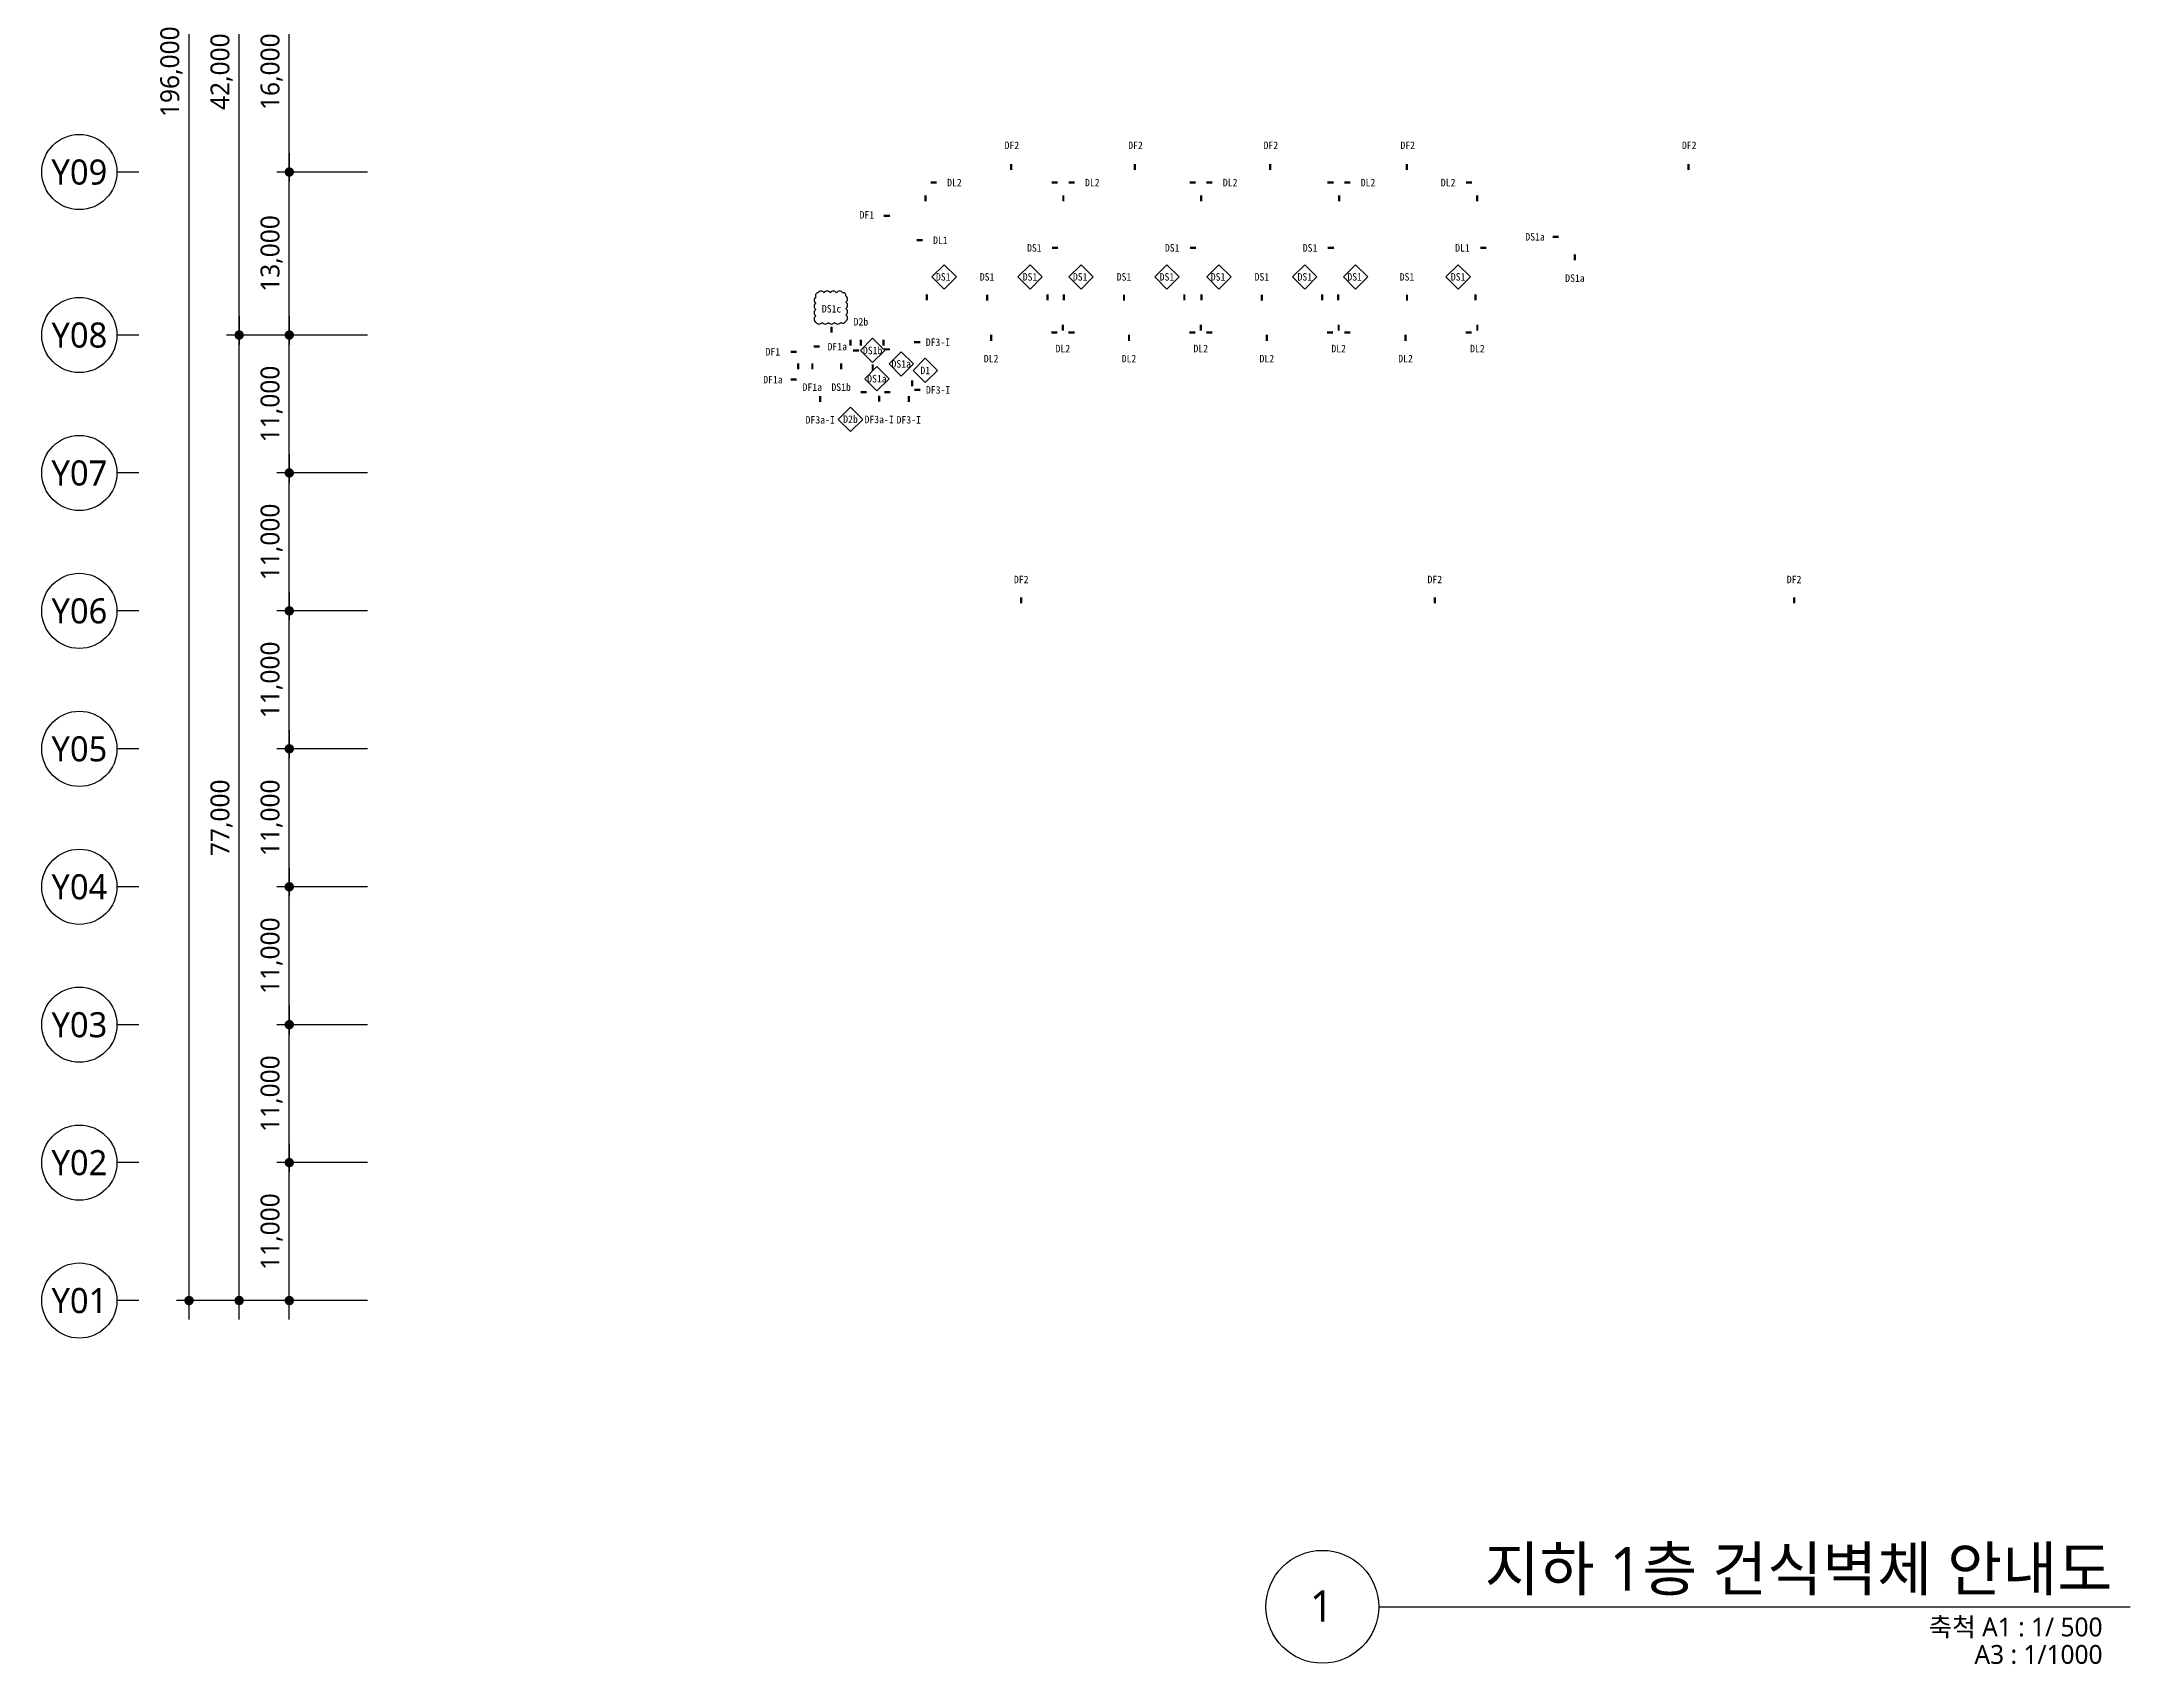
# Model space of a CAD drawing. Header units: millimetres. Extents: x 1205999 to 2806860, y 467935 to 2511436.
# Drawn here: x 2465999 to 2632631, y 764935 to 894321 of the extents above; entities that cross this region are included whole.
import ezdxf
from ezdxf.enums import TextEntityAlignment as Align

# ---------------------------------------------------------------- set-up
doc = ezdxf.new("R2010")
doc.units = ezdxf.units.MM
doc.header["$LTSCALE"] = 5
doc.header["$MEASUREMENT"] = 0
doc.layers.get('0').update_dxf_attribs({"linetype": 'CONTINUOUS'})
for name, color, linetype, lineweight in [('A-AXIS-BUBL', 7, 'CONTINUOUS', 25), ('A-DIMS', 7, 'CONTINUOUS', 25), ('A-MKXS-TEXT1', 3, 'CONTINUOUS', 25), ('A-MKXS-WALL', 6, 'CONTINUOUS', 20), ('A-XXXX-SYMB', 7, 'CONTINUOUS', 25), ('A-XXXX-TXT1', 3, 'CONTINUOUS', 25), ('A-XXXX-TXT2', 3, 'CONTINUOUS', 25), ('REV-202205', 20, 'CONTINUOUS', 25)]:
    doc.layers.add(name, color=color, linetype=linetype, lineweight=lineweight)
doc.layers.add('WAL-TAG', color=3, linetype='CONTINUOUS')
doc.styles.add('HY울릉도L', font='')
doc.styles.add('돋움체', font='')
doc.styles.add('맑은고딕', font='malgun.ttf')
doc.styles.get('HY울릉도L').set_extended_font_data('HYwulM')
doc.styles.get('돋움체').set_extended_font_data('DotumChe')
doc.dimstyles.new('CDIM', dxfattribs={"dimtxt": 3, "dimasz": 1.5, "dimexe": 2, "dimexo": 1, "dimgap": 1, "dimtad": 1, "dimdec": 0, "dimrnd": 0.5, "dimzin": 0, "dimdsep": 32, "dimlunit": 6, "dimtxsty": 'HY울릉도L', "dimblk1": '_CIDOT', "dimblk2": '_CIDOT', "dimsah": 1, "dimcen": 5.5, "dimclrd": 2, "dimclre": 2, "dimclrt": 7, "dimadec": 0, "dimazin": 0, "dimtfac": 1, "dimtdec": 0, "dimtix": 1, "dimtmove": 2, "dimatfit": 1, "dimldrblk": '_CIDOT', "dimfxl": 1, "dimtolj": 1, "dimtzin": 0, "dimlwd": -1, "dimarcsym": 0})

# ---------------------------------------------------------------- blocks, each defined once
blk = doc.blocks.new('_CIDOT')
at = {"color": 0, "linetype": 'ByBlock'}
blk.add_line((2, 0), (-1, 0), dxfattribs=at)
at = {"color": 0, "linetype": 'ByBlock', "const_width": 0.5}
blk.add_lwpolyline([(-0.25, 0, 1), (0.25, 0, 1)], format="xyb", close=True, dxfattribs=at)
blk = doc.blocks.new('*D4')
at = {"layer": 'A-DIMS', "lineweight": -2, "transparency": 16777216}
for p, q in [((93193, 67121), (85943, 67121)), ((93193, 56121), (85943, 56121))]:
    blk.add_line(p, q, dxfattribs=at)
at = {"layer": 'A-DIMS', "transparency": 16777216}
blk.add_line((86943, 56871), (86943, 66371), dxfattribs=at)
at = {"layer": 'A-DIMS', "transparency": 16777216, "xscale": 750, "yscale": 750, "zscale": 750}
for p, rotation in [((86943, 67121), 90), ((86943, 56121), 270)]:
    blk.add_blockref('_CIDOT', p, dxfattribs=dict(at, rotation=rotation))
at = {"layer": 'A-DIMS', "color": 3, "transparency": 16777216, "insert": (85538, 61621), "char_height": 1500, "attachment_point": 5, "rotation": 90, "style": '맑은고딕'}
blk.add_mtext('\\A1;11,000', dxfattribs=at)
blk = doc.blocks.new('*D5')
at = {"layer": 'A-DIMS', "lineweight": -2, "transparency": 16777216}
for p, q in [((93193, 78121), (85943, 78121)), ((93193, 67121), (85943, 67121))]:
    blk.add_line(p, q, dxfattribs=at)
at = {"layer": 'A-DIMS', "transparency": 16777216}
blk.add_line((86943, 67871), (86943, 77371), dxfattribs=at)
at = {"layer": 'A-DIMS', "transparency": 16777216, "xscale": 750, "yscale": 750, "zscale": 750}
for p, rotation in [((86943, 78121), 90), ((86943, 67121), 270)]:
    blk.add_blockref('_CIDOT', p, dxfattribs=dict(at, rotation=rotation))
at = {"layer": 'A-DIMS', "color": 3, "transparency": 16777216, "insert": (85538, 72621), "char_height": 1500, "attachment_point": 5, "rotation": 90, "style": '맑은고딕'}
blk.add_mtext('\\A1;11,000', dxfattribs=at)
blk = doc.blocks.new('*D6')
at = {"layer": 'A-DIMS', "lineweight": -2, "transparency": 16777216}
for p, q in [((93193, 89121), (85943, 89121)), ((93193, 78121), (85943, 78121))]:
    blk.add_line(p, q, dxfattribs=at)
at = {"layer": 'A-DIMS', "transparency": 16777216}
blk.add_line((86943, 78871), (86943, 88371), dxfattribs=at)
at = {"layer": 'A-DIMS', "transparency": 16777216, "xscale": 750, "yscale": 750, "zscale": 750}
for p, rotation in [((86943, 89121), 90), ((86943, 78121), 270)]:
    blk.add_blockref('_CIDOT', p, dxfattribs=dict(at, rotation=rotation))
at = {"layer": 'A-DIMS', "color": 3, "transparency": 16777216, "insert": (85538, 83621), "char_height": 1500, "attachment_point": 5, "rotation": 90, "style": '맑은고딕'}
blk.add_mtext('\\A1;11,000', dxfattribs=at)
blk = doc.blocks.new('*D7')
at = {"layer": 'A-DIMS', "lineweight": -2, "transparency": 16777216}
for p, q in [((93193, 100121), (85943, 100121)), ((93193, 89121), (85943, 89121))]:
    blk.add_line(p, q, dxfattribs=at)
at = {"layer": 'A-DIMS', "transparency": 16777216}
blk.add_line((86943, 89871), (86943, 99371), dxfattribs=at)
at = {"layer": 'A-DIMS', "transparency": 16777216, "xscale": 750, "yscale": 750, "zscale": 750}
for p, rotation in [((86943, 100121), 90), ((86943, 89121), 270)]:
    blk.add_blockref('_CIDOT', p, dxfattribs=dict(at, rotation=rotation))
at = {"layer": 'A-DIMS', "color": 3, "transparency": 16777216, "insert": (85538, 94621), "char_height": 1500, "attachment_point": 5, "rotation": 90, "style": '맑은고딕'}
blk.add_mtext('\\A1;11,000', dxfattribs=at)
blk = doc.blocks.new('*D8')
at = {"layer": 'A-DIMS', "lineweight": -2, "transparency": 16777216}
for p, q in [((93193, 111121), (85943, 111121)), ((93193, 100121), (85943, 100121))]:
    blk.add_line(p, q, dxfattribs=at)
at = {"layer": 'A-DIMS', "transparency": 16777216}
blk.add_line((86943, 100871), (86943, 110371), dxfattribs=at)
at = {"layer": 'A-DIMS', "transparency": 16777216, "xscale": 750, "yscale": 750, "zscale": 750}
for p, rotation in [((86943, 111121), 90), ((86943, 100121), 270)]:
    blk.add_blockref('_CIDOT', p, dxfattribs=dict(at, rotation=rotation))
at = {"layer": 'A-DIMS', "color": 3, "transparency": 16777216, "insert": (85538, 105621), "char_height": 1500, "attachment_point": 5, "rotation": 90, "style": '맑은고딕'}
blk.add_mtext('\\A1;11,000', dxfattribs=at)
blk = doc.blocks.new('*D9')
at = {"layer": 'A-DIMS', "lineweight": -2, "transparency": 16777216}
for p, q in [((93193, 122121), (85943, 122121)), ((93193, 111121), (85943, 111121))]:
    blk.add_line(p, q, dxfattribs=at)
at = {"layer": 'A-DIMS', "transparency": 16777216}
blk.add_line((86943, 111871), (86943, 121371), dxfattribs=at)
at = {"layer": 'A-DIMS', "transparency": 16777216, "xscale": 750, "yscale": 750, "zscale": 750}
for p, rotation in [((86943, 122121), 90), ((86943, 111121), 270)]:
    blk.add_blockref('_CIDOT', p, dxfattribs=dict(at, rotation=rotation))
at = {"layer": 'A-DIMS', "color": 3, "transparency": 16777216, "insert": (85538, 116621), "char_height": 1500, "attachment_point": 5, "rotation": 90, "style": '맑은고딕'}
blk.add_mtext('\\A1;11,000', dxfattribs=at)
blk = doc.blocks.new('*D10')
at = {"layer": 'A-DIMS', "lineweight": -2, "transparency": 16777216}
for p, q in [((93193, 135121), (85943, 135121)), ((93193, 122121), (85943, 122121))]:
    blk.add_line(p, q, dxfattribs=at)
at = {"layer": 'A-DIMS', "transparency": 16777216}
blk.add_line((86943, 122871), (86943, 134371), dxfattribs=at)
at = {"layer": 'A-DIMS', "transparency": 16777216, "xscale": 750, "yscale": 750, "zscale": 750}
for p, rotation in [((86943, 135121), 90), ((86943, 122121), 270)]:
    blk.add_blockref('_CIDOT', p, dxfattribs=dict(at, rotation=rotation))
at = {"layer": 'A-DIMS', "color": 3, "transparency": 16777216, "insert": (85538, 128621), "char_height": 1500, "attachment_point": 5, "rotation": 90, "style": '맑은고딕'}
blk.add_mtext('\\A1;13,000', dxfattribs=at)
blk = doc.blocks.new('*D11')
at = {"layer": 'A-DIMS', "lineweight": -2, "transparency": 16777216}
for p, q in [((93193, 151121), (85943, 151121)), ((93193, 135121), (85943, 135121))]:
    blk.add_line(p, q, dxfattribs=at)
at = {"layer": 'A-DIMS', "transparency": 16777216}
blk.add_line((86943, 135871), (86943, 150371), dxfattribs=at)
at = {"layer": 'A-DIMS', "transparency": 16777216, "xscale": 750, "yscale": 750, "zscale": 750}
for p, rotation in [((86943, 151121), 90), ((86943, 135121), 270)]:
    blk.add_blockref('_CIDOT', p, dxfattribs=dict(at, rotation=rotation))
at = {"layer": 'A-DIMS', "color": 3, "transparency": 16777216, "insert": (85538, 143121), "char_height": 1500, "attachment_point": 5, "rotation": 90, "style": '맑은고딕'}
blk.add_mtext('\\A1;16,000', dxfattribs=at)
blk = doc.blocks.new('*D20')
at = {"layer": 'A-DIMS', "lineweight": -2, "transparency": 16777216}
for p, q in [((93193, 122121), (81943, 122121)), ((93193, 45121), (81943, 45121))]:
    blk.add_line(p, q, dxfattribs=at)
at = {"layer": 'A-DIMS', "transparency": 16777216}
blk.add_line((82943, 45871), (82943, 121371), dxfattribs=at)
at = {"layer": 'A-DIMS', "transparency": 16777216, "xscale": 750, "yscale": 750, "zscale": 750}
for p, rotation in [((82943, 122121), 90), ((82943, 45121), 270)]:
    blk.add_blockref('_CIDOT', p, dxfattribs=dict(at, rotation=rotation))
at = {"layer": 'A-DIMS', "color": 3, "transparency": 16777216, "insert": (81542, 83621), "char_height": 1500, "attachment_point": 5, "rotation": 90, "style": '맑은고딕'}
blk.add_mtext('\\A1;77,000', dxfattribs=at)
blk = doc.blocks.new('*D21')
at = {"layer": 'A-DIMS', "lineweight": -2, "transparency": 16777216}
for p, q in [((93193, 241121), (77943, 241121)), ((93193, 45121), (77943, 45121))]:
    blk.add_line(p, q, dxfattribs=at)
at = {"layer": 'A-DIMS', "transparency": 16777216}
blk.add_line((78943, 45871), (78943, 240371), dxfattribs=at)
at = {"layer": 'A-DIMS', "transparency": 16777216, "xscale": 750, "yscale": 750, "zscale": 750}
for p, rotation in [((78943, 241121), 90), ((78943, 45121), 270)]:
    blk.add_blockref('_CIDOT', p, dxfattribs=dict(at, rotation=rotation))
at = {"layer": 'A-DIMS', "color": 3, "transparency": 16777216, "insert": (77538, 143121), "char_height": 1500, "attachment_point": 5, "rotation": 90, "style": '맑은고딕'}
blk.add_mtext('\\A1;196,000', dxfattribs=at)
blk = doc.blocks.new('*D22')
at = {"layer": 'A-DIMS', "lineweight": -2, "transparency": 16777216}
for p, q in [((93193, 56121), (85943, 56121)), ((93193, 45121), (85943, 45121))]:
    blk.add_line(p, q, dxfattribs=at)
at = {"layer": 'A-DIMS', "transparency": 16777216}
blk.add_line((86943, 45871), (86943, 55371), dxfattribs=at)
at = {"layer": 'A-DIMS', "transparency": 16777216, "xscale": 750, "yscale": 750, "zscale": 750}
for p, rotation in [((86943, 56121), 90), ((86943, 45121), 270)]:
    blk.add_blockref('_CIDOT', p, dxfattribs=dict(at, rotation=rotation))
at = {"layer": 'A-DIMS', "color": 3, "transparency": 16777216, "insert": (85538, 50621), "char_height": 1500, "attachment_point": 5, "rotation": 90, "style": '맑은고딕'}
blk.add_mtext('\\A1;11,000', dxfattribs=at)
blk = doc.blocks.new('*D23')
at = {"layer": 'A-DIMS', "lineweight": -2, "transparency": 16777216}
for p, q in [((93193, 164121), (81943, 164121)), ((93193, 122121), (81943, 122121))]:
    blk.add_line(p, q, dxfattribs=at)
at = {"layer": 'A-DIMS', "transparency": 16777216}
blk.add_line((82943, 122871), (82943, 163371), dxfattribs=at)
at = {"layer": 'A-DIMS', "transparency": 16777216, "xscale": 750, "yscale": 750, "zscale": 750}
for p, rotation in [((82943, 164121), 90), ((82943, 122121), 270)]:
    blk.add_blockref('_CIDOT', p, dxfattribs=dict(at, rotation=rotation))
at = {"layer": 'A-DIMS', "color": 3, "transparency": 16777216, "insert": (81542, 143121), "char_height": 1500, "attachment_point": 5, "rotation": 90, "style": '맑은고딕'}
blk.add_mtext('\\A1;42,000', dxfattribs=at)
blk = doc.blocks.new('wall-tag-02')
at = {"layer": 'A-MKXS-WALL'}
blk.add_lwpolyline([(0, 1185, 112, 112, 0), (0, 885, 0, 0, 0), (0, 608, 0, 0, 0), (-608, 0, 0, 0, 0), (0, -608, 0, 0, 0), (608, 0, 0, 0, 0), (0, 608, 0, 0, 0)], format="xyseb", dxfattribs=at)
blk = doc.blocks.new('wall-tag-01')
blk.add_wipeout([(86681, 26087), (86074, 25480), (86681, 24872), (87289, 25480)]).dxf.layer = 'A-MKXS-WALL'
at = {"layer": 'A-MKXS-WALL'}
blk.add_lwpolyline([(86681, 26087), (86074, 25480), (86681, 24872), (87289, 25480)], close=True, dxfattribs=at)
blk = doc.blocks.new('DIM(210222)')
for p, q in [((74943, 135120.6), (73193, 135120.6)), ((74943, 122120.6), (73193, 122120.6)), ((74943, 111120.6), (73193, 111120.6)), ((74943, 100120.6), (73193, 100120.6)), ((74943, 89120.6), (73193, 89120.6)), ((74943, 78120.6), (73193, 78120.6)), ((74943, 67120.6), (73193, 67120.6)), ((74943, 56120.6), (73193, 56120.6)), ((74943, 45120.6), (73193, 45120.6))]:
    blk.add_line(p, q)
at = {"layer": 'A-AXIS-BUBL', "ltscale": 0.2}
for centre in [(70193, 135120.6), (70193, 122120.6), (70193, 111120.6), (70193, 100120.6), (70193, 89120.6), (70193, 78120.6), (70193, 67120.6), (70193, 56120.6), (70193, 45120.6)]:
    blk.add_circle(centre, 3000, dxfattribs=at)
at = {"layer": 'A-XXXX-TXT2', "ltscale": 0.2, "style": '맑은고딕'}
for s, p in [('Y09', (70193, 135120.6)), ('Y08', (70193, 122120.6)), ('Y07', (70193, 111120.6)), ('Y06', (70193, 100120.6)), ('Y05', (70193, 89120.6)), ('Y04', (70193, 78120.6)), ('Y03', (70193, 67120.6)), ('Y02', (70193, 56120.6)), ('Y01', (70193, 45120.6))]:
    blk.add_text(s, height=2000, dxfattribs=at).set_placement(p, align=Align.MIDDLE)
at = {"layer": 'A-DIMS'}
for p1, p2, distance, picture, middle in [((93693, 45120.6), (93693, 241120.6), 14750, '*D21', (77538.1, 143120.6)), ((93693, 122120.6), (93693, 164120.6), 10750, '*D23', (81542.2, 143120.6)), ((93693, 135120.6), (93693, 151120.6), 6750, '*D11', (85538.1, 143120.6)), ((93693, 122120.6), (93693, 135120.6), 6750, '*D10', (85538.1, 128620.6)), ((93693, 45120.6), (93693, 122120.6), 10750, '*D20', (81542.2, 83620.6)), ((93693, 111120.6), (93693, 122120.6), 6750, '*D9', (85538.1, 116620.6)), ((93693, 100120.6), (93693, 111120.6), 6750, '*D8', (85538.1, 105620.6)), ((93693, 89120.6), (93693, 100120.6), 6750, '*D7', (85538.1, 94620.6)), ((93693, 78120.6), (93693, 89120.6), 6750, '*D6', (85538.1, 83620.6)), ((93693, 67120.6), (93693, 78120.6), 6750, '*D5', (85538.1, 72620.6)), ((93693, 56120.6), (93693, 67120.6), 6750, '*D4', (85538.1, 61620.6)), ((93693, 45120.6), (93693, 56120.6), 6750, '*D22', (85538.1, 50620.6))]:
    dim = blk.add_aligned_dim(p1=p1, p2=p2, distance=distance, dimstyle='CDIM', override={"dimscale": 500, "dimtxsty": '맑은고딕', "dimclrd": 256, "dimclre": 256, "dimclrt": 3}, dxfattribs=at)
    dim.commit()
    dim.dimension.update_dxf_attribs({"geometry": picture, "text_midpoint": middle})

msp = doc.modelspace()

# ---------------------------------------------------------------- linework, layer by layer
at = {"layer": 'A-MKXS-WALL'}
for points in [[(2536507, 881587, 180, 180, 0), (2536507, 882067, 0, 0, 0), (2536507, 883092, 0, 0, 0), (2536923, 883092, 0, 0, 0)], [(2546583, 883092, 180, 180, 0), (2547063, 883092, 0, 0, 0), (2547507, 883092, 0, 0, 0)], [(2547507, 881587, 180, 180, 0), (2547507, 882067, 0, 0, 0), (2547507, 883092, 0, 0, 0), (2547923, 883092, 0, 0, 0)], [(2557583, 883092, 180, 180, 0), (2558063, 883092, 0, 0, 0), (2558507, 883092, 0, 0, 0)], [(2558507, 881587, 180, 180, 0), (2558507, 882067, 0, 0, 0), (2558507, 883092, 0, 0, 0), (2558923, 883092, 0, 0, 0)], [(2568583, 883092, 180, 180, 0), (2569063, 883092, 0, 0, 0), (2569507, 883092, 0, 0, 0)], [(2569507, 881587, 180, 180, 0), (2569507, 882067, 0, 0, 0), (2569507, 883092, 0, 0, 0), (2569923, 883092, 0, 0, 0)], [(2580523, 881587, 180, 180, 0), (2580523, 882067, 0, 0, 0), (2580523, 883092, 0, 0, 0), (2580107, 883092, 0, 0, 0)], [(2536612, 873696, 180, 180, 0), (2536612, 874176, 0, 0, 0), (2536612, 875574, 0, 0, 0), (2537028, 875574, 0, 0, 0)], [(2546236, 873696, 180, 180, 0), (2546236, 874176, 0, 0, 0), (2546236, 875574, 0, 0, 0), (2545821, 875574, 0, 0, 0)], [(2547537, 873696, 180, 180, 0), (2547537, 874176, 0, 0, 0), (2547537, 875574, 0, 0, 0), (2547953, 875574, 0, 0, 0)], [(2557161, 873696, 180, 180, 0), (2557161, 874176, 0, 0, 0), (2557161, 875574, 0, 0, 0), (2556746, 875574, 0, 0, 0)], [(2558537, 873696, 180, 180, 0), (2558537, 874176, 0, 0, 0), (2558537, 875574, 0, 0, 0), (2558953, 875574, 0, 0, 0)], [(2568161, 873696, 180, 180, 0), (2568161, 874176, 0, 0, 0), (2568161, 875574, 0, 0, 0), (2567746, 875574, 0, 0, 0)], [(2569436, 873696, 180, 180, 0), (2569436, 874176, 0, 0, 0), (2569436, 875574, 0, 0, 0), (2569852, 875574, 0, 0, 0)], [(2580396, 873696, 180, 180, 0), (2580396, 874176, 0, 0, 0), (2580396, 875574, 0, 0, 0), (2579980, 875574, 0, 0, 0)], [(2530533, 870096, 180, 180, 0), (2530533, 870576, 0, 0, 0), (2530533, 871019, 0, 0, 0), (2531357, 871019, 0, 0, 0)], [(2533167, 870096, 180, 180, 0), (2533167, 870576, 0, 0, 0), (2533167, 871019, 0, 0, 0), (2531357, 871019, 0, 0, 0)], [(2533209, 869794, 180, 180, 0), (2533689, 869794, 0, 0, 0), (2534573, 869794, 0, 0, 0), (2534573, 869603, 0, 0, 0)], [(2546550, 871147, 180, 180, 0), (2547030, 871147, 0, 0, 0), (2547474, 871147, 0, 0, 0)], [(2548398, 871147, 180, 180, 0), (2547918, 871147, 0, 0, 0), (2547474, 871147, 0, 0, 0)], [(2557550, 871147, 180, 180, 0), (2558030, 871147, 0, 0, 0), (2558474, 871147, 0, 0, 0)], [(2559398, 871147, 180, 180, 0), (2558918, 871147, 0, 0, 0), (2558474, 871147, 0, 0, 0)], [(2568550, 871147, 180, 180, 0), (2569030, 871147, 0, 0, 0), (2569474, 871147, 0, 0, 0)], [(2570398, 871147, 180, 180, 0), (2569918, 871147, 0, 0, 0), (2569474, 871147, 0, 0, 0)], [(2579616, 871147, 180, 180, 0), (2580096, 871147, 0, 0, 0), (2580540, 871147, 0, 0, 0)], [(2526352, 868676, 180, 180, 0), (2526352, 868196, 0, 0, 0), (2526352, 867753, 0, 0, 0), (2527482, 867753, 0, 0, 0)], [(2530717, 869704, 180, 180, 0), (2531197, 869704, 0, 0, 0), (2531321, 869704, 0, 0, 0)], [(2532293, 868128, 180, 180, 0), (2532293, 868608, 0, 0, 0), (2532293, 868732, 0, 0, 0)], [(2535443, 866840, 180, 180, 0), (2535443, 867320, 0, 0, 0), (2535443, 868113, 0, 0, 0), (2535519, 868113, 0, 0, 0)], [(2533698, 866380, 180, 180, 0), (2533218, 866380, 0, 0, 0), (2532635, 866380, 0, 0, 0), (2532635, 866481, 0, 0, 0)], [(2531818, 866380, 180, 180, 0), (2531338, 866380, 0, 0, 0), (2530526, 866380, 0, 0, 0), (2530526, 865175, 0, 0, 0)]]:
    msp.add_lwpolyline(points, format="xyseb", dxfattribs=at)
at = {"layer": 'A-XXXX-SYMB'}
msp.add_line((2572670, 769515), (2632631, 769515), dxfattribs=at)
msp.add_circle((2568170, 769515), 4500, dxfattribs=at)
at = {"layer": 'REV-202205'}
msp.add_lwpolyline([(2527756, 871944, 0.5205671), (2528256, 871944, 0.5205671), (2528756, 871944, 0.5205671), (2529256, 871944, 0.5205671), (2529756, 871944, 0.5205671), (2530152, 872048, 0.5205671), (2530152, 872548, 0.5205671), (2530152, 873048, 0.5205671), (2530152, 873548, 0.5205671), (2530152, 874048, 0.5205671), (2529914, 874309, 0.5205671), (2529414, 874309, 0.5205671), (2528914, 874309, 0.5205671), (2528414, 874309, 0.5205671), (2527914, 874309, 0.5205671), (2527756, 873966, 0.5205671), (2527756, 873466, 0.5205671), (2527756, 872966, 0.5205671), (2527756, 872466, 0.5205671)], format="xyb", close=True, dxfattribs=at)

# ---------------------------------------------------------------- block references
msp.add_blockref('DIM(210222)', (2398806, 748815))
at = {"layer": 'A-MKXS-WALL', "xscale": -1.6, "yscale": 1.6, "zscale": 1.6, "rotation": 180}
msp.add_blockref('wall-tag-02', (2529017, 873031), dxfattribs=at)
at = {"layer": 'WAL-TAG', "yscale": 1.6, "zscale": 1.6}
for p, xscale, rotation in [((2543339, 886001), -1.6, 180), ((2553204, 886001), -1.6, 180), ((2564002, 886001), -1.6, 180), ((2574919, 886001), -1.6, 180), ((2597382, 886001), -1.6, 180), ((2538818, 883092), -1.6, 90), ((2549818, 883092), -1.6, 90), ((2560818, 883092), -1.6, 90), ((2571818, 883092), -1.6, 90), ((2578212, 883092), 1.6, 270), ((2531768, 880434), 1.6, 270), ((2585143, 878773), -1.6, 270), ((2537693, 878493), -1.6, 90), ((2541424, 875574), -1.6, 180), ((2552349, 875574), -1.6, 180), ((2563349, 875574), -1.6, 180), ((2574924, 875574), -1.6, 180), ((2524336, 869602), -1.6, 270), ((2529470, 870012), -1.6, 90), ((2537500, 870361), -1.6, 90), ((2524342, 867381), -1.6, 270), ((2537515, 866560), -1.6, 90), ((2544149, 851441), -1.6, 180), ((2577149, 851441), -1.6, 180), ((2605814, 851441), -1.6, 180)]:
    msp.add_blockref('wall-tag-02', p, dxfattribs=dict(at, xscale=xscale, rotation=rotation))
at = {"layer": 'WAL-TAG', "xscale": 1.6, "yscale": 1.6, "zscale": 1.6}
for p in [(2588324, 875474), (2547474, 869855), (2558474, 869855), (2569474, 869855), (2580540, 869855), (2541744, 869055), (2552744, 869055), (2563744, 869055), (2574810, 869055), (2527482, 866781), (2529777, 866781), (2528106, 864175)]:
    msp.add_blockref('wall-tag-02', p, dxfattribs=at)

# ---------------------------------------------------------------- texts
at = {"layer": 'A-MKXS-TEXT1', "style": '돋움체'}
for s, rotation, p in [('DF2', 360, (2543403, 886065)), ('DF2', 360, (2553268, 886065)), ('DF2', 360, (2564067, 886065)), ('DF2', 360, (2574984, 886065)), ('DF2', 360, (2597446, 886065)), ('DL2', 360, (2538818, 883092)), ('DL2', 360, (2549818, 883092)), ('DL2', 360, (2560818, 883092)), ('DL2', 360, (2571818, 883092)), ('DL2', 0, (2578212, 883092)), ('DF1', 0, (2531833, 880517)), ('DL1', 360, (2537693, 878493)), ('DS1', 360, (2545193, 877886)), ('DS1', 360, (2556193, 877886)), ('DS1', 360, (2567193, 877886)), ('DL1', 360, (2579353, 877886)), ('DS1a', 360, (2585143, 878773)), ('DS1', 360, (2541424, 875574)), ('DS1', 360, (2552349, 875574)), ('DS1', 360, (2563349, 875574)), ('DS1', 360, (2574924, 875574)), ('DS1a', 360, (2588324, 875474)), ('DS1c', 360, (2529017, 873031)), ('D2b', 360, (2531357, 871991)), ('DF1', 360, (2524336, 869602)), ('DF1a', 360, (2529471, 870012)), ('DF3-I', 360, (2537500, 870361)), ('DL2', 360, (2547474, 869855)), ('DL2', 360, (2558474, 869855)), ('DL2', 360, (2569474, 869855)), ('DL2', 360, (2580540, 869855)), ('DL2', 360, (2541744, 869055)), ('DL2', 360, (2552744, 869055)), ('DL2', 360, (2563744, 869055)), ('DL2', 360, (2574810, 869055)), ('DF1a', 360, (2524342, 867381)), ('DF1a', 360, (2527482, 866781)), ('DS1b', 360, (2529777, 866781)), ('DF3-I', 360, (2535173, 864175)), ('DF2', 0, (2544149, 851441)), ('DF2', 0, (2577149, 851441)), ('DF2', 0, (2605814, 851441))]:
    msp.add_text(s, height=600, rotation=rotation, dxfattribs=at).set_placement(p, align=Align.MIDDLE_CENTER)
at = {"layer": 'A-XXXX-TXT1', "style": '맑은고딕'}
msp.add_text('지하 1층 건식벽체 안내도', height=3500, dxfattribs=at).set_placement((2631202, 769741), align=Align.BOTTOM_RIGHT)
msp.add_text('1', height=2500, dxfattribs=at).set_placement((2568112, 769568), align=Align.MIDDLE)
for s, p in [('축척 A1 : 1/ 500', (2630423, 768654)), ('A3 : 1/1000', (2630423, 766465))]:
    msp.add_text(s, height=1500, dxfattribs=at).set_placement(p, align=Align.TOP_RIGHT)

# ---------------------------------------------------------------- next in the draw order: block references
at = {"layer": 'WAL-TAG', "yscale": 1.6, "zscale": 1.6}
for p, xscale in [((2676690, 834806), -1.6), ((2406158, 834806), 1.6), ((2687615, 834806), -1.6), ((2417083, 834806), 1.6), ((2698615, 834806), -1.6), ((2428083, 834806), 1.6), ((2709514, 834806), -1.6), ((2440318, 834806), 1.6), ((2395883, 827864), 1.6)]:
    msp.add_blockref('wall-tag-01', p, dxfattribs=dict(at, xscale=xscale))

# ---------------------------------------------------------------- next in the draw order: block references
for name, p, xscale, rotation in [('wall-tag-02', (2545193, 877886), -1.6, 270), ('wall-tag-02', (2556193, 877886), -1.6, 270), ('wall-tag-02', (2567193, 877886), -1.6, 270), ('wall-tag-02', (2579353, 877886), -1.6, 270), ('wall-tag-01', (2675181, 908881), 1.6, 180)]:
    msp.add_blockref(name, p, dxfattribs=dict(at, xscale=xscale, rotation=rotation))
at = {"layer": 'WAL-TAG', "xscale": 1.6, "yscale": 1.6, "zscale": 1.6}
msp.add_blockref('wall-tag-01', (2393603, 828937), dxfattribs=at)

# ---------------------------------------------------------------- next in the draw order: texts
at = {"layer": 'A-MKXS-TEXT1', "style": '돋움체'}
for rotation, p in [(0, (2537927, 875574)), (360, (2544849, 875574)), (0, (2548852, 875574)), (360, (2555774, 875574)), (0, (2559852, 875574)), (360, (2566774, 875574)), (0, (2570751, 875574)), (360, (2579008, 875574))]:
    msp.add_text('DS1', height=600, rotation=rotation, dxfattribs=at).set_placement(p, align=Align.MIDDLE_CENTER)

# ---------------------------------------------------------------- next in the draw order: block references
at = {"layer": 'WAL-TAG', "xscale": -1.6, "yscale": 1.6, "zscale": 1.6, "rotation": 180}
msp.add_blockref('wall-tag-02', (2531357, 871991), dxfattribs=at)
at = {"layer": 'WAL-TAG', "xscale": 1.6, "yscale": 1.6, "zscale": 1.6}
msp.add_blockref('wall-tag-01', (2393945, 826685), dxfattribs=at)

# ---------------------------------------------------------------- next in the draw order: texts
at = {"layer": 'A-MKXS-TEXT1', "style": '돋움체'}
for s, p in [('DS1b', (2532293, 869704)), ('DF3-I', (2537515, 866560))]:
    msp.add_text(s, height=600, rotation=360, dxfattribs=at).set_placement(p, align=Align.MIDDLE_CENTER)
msp.add_text('D1', height=600, dxfattribs=at).set_placement((2536491, 868113), align=Align.MIDDLE_CENTER)

# ---------------------------------------------------------------- next in the draw order: block references
at = {"layer": 'WAL-TAG', "xscale": 1.6, "yscale": 1.6, "zscale": 1.6}
for p in [(2532811, 864203), (2535173, 864175)]:
    msp.add_blockref('wall-tag-02', p, dxfattribs=at)

# ---------------------------------------------------------------- next in the draw order: texts
at = {"layer": 'A-MKXS-TEXT1', "style": '돋움체'}
for p in [(2534573, 868631), (2532635, 867453)]:
    msp.add_text('DS1a', height=600, rotation=360, dxfattribs=at).set_placement(p, align=Align.MIDDLE_CENTER)

# ---------------------------------------------------------------- next in the draw order: block references
at = {"layer": 'WAL-TAG', "xscale": 1.6, "yscale": 1.6, "zscale": 1.6}
msp.add_blockref('wall-tag-01', (2391836, 823436), dxfattribs=at)

# ---------------------------------------------------------------- next in the draw order: texts
at = {"layer": 'A-MKXS-TEXT1', "style": '돋움체'}
for s, rotation, p in [('DF3a-I', 360, (2528106, 864175)), ('D2b', 0, (2530526, 864221)), ('DF3a-I', 360, (2532811, 864203))]:
    msp.add_text(s, height=600, rotation=rotation, dxfattribs=at).set_placement(p, align=Align.MIDDLE_CENTER)

doc.saveas('drawing.dxf')
